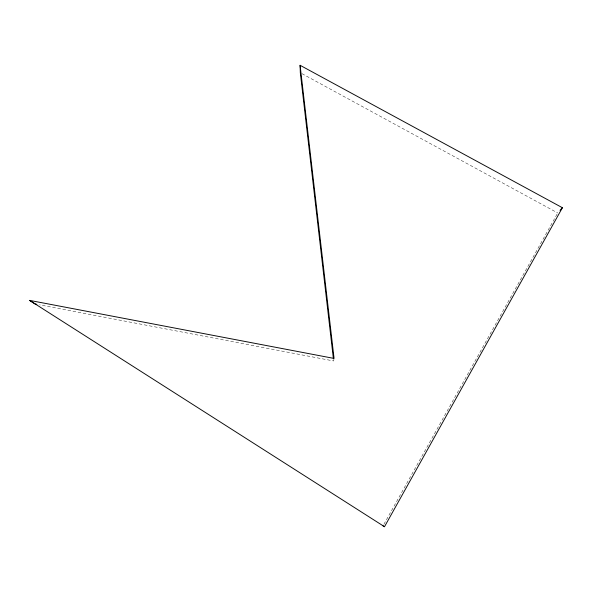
<?xml version="1.0" encoding="UTF-8"?>
<svg xmlns="http://www.w3.org/2000/svg" width="592" height="592" viewBox="0 0 592 592"><rect width="100%" height="100%" fill="white"/><g stroke="black" fill="none" stroke-linecap="round" stroke-linejoin="round"><path stroke-width="0.44" stroke-dasharray="2.96 2.22" d="M333.932 359.277L333.659 360.972L39.575 304.843M383.919 524.283L557.272 213.779M301.942 73.645L557.723 212.972"/><path stroke-width="0.89" d="M383.024 525.896L384.504 526.71L562.4 207.725L300.092 65.29L300.322 72.764L333.34 358.219M560.062 210.352L562.4 207.725M36.852 304.318L35.032 303.97L29.6 300.388L334.066 358.434L300.092 65.29M29.6 300.388L384.504 526.71"/></g></svg>
